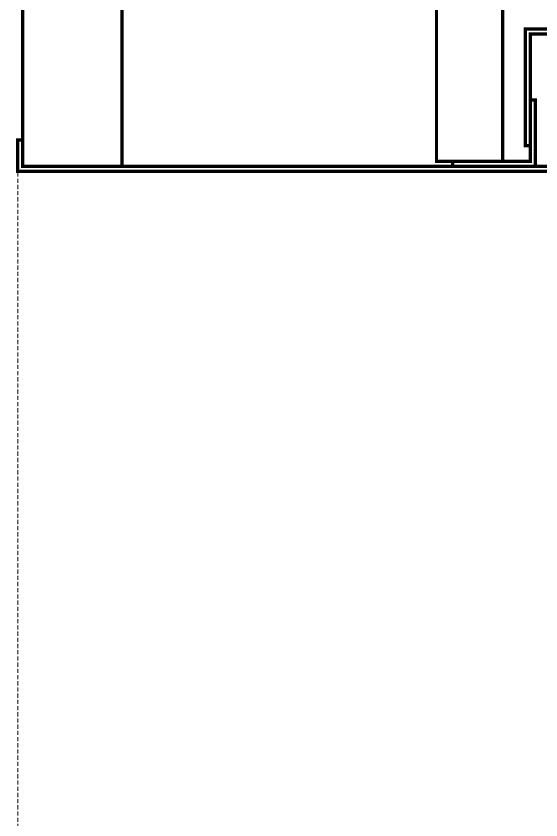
# Model space of a CAD drawing. Extents: x -1457 to 23780, y -2071 to 4205.
# Drawn here: x 7067.1 to 7098.81, y 822.17 to 870.75 of the extents above; entities that cross this region are included whole.
import ezdxf

# ---------------------------------------------------------------- set-up
doc = ezdxf.new("R2010")
doc.units = 0
doc.header["$MEASUREMENT"] = 0
doc.linetypes.add('HIDDEN', pattern=[0.375, 0.25, -0.125])
doc.layers.add('M-TEFRIS2-015', color=129, linetype='Continuous', lineweight=9)

msp = doc.modelspace()

# ---------------------------------------------------------------- linework, layer by layer
at = {"layer": 'M-TEFRIS2-015', "linetype": 'HIDDEN', "lineweight": 0}
msp.add_line((7067.2, 861.676), (7067.2, 284.7), dxfattribs=at)
at = {"layer": 'M-TEFRIS2-015', "linetype": 'HIDDEN', "lineweight": 0, "const_width": 0.2}
for points in [[(7067.5, 861.676), (7067.5, 861.676), (7067.5, 2865), (10767.5, 2865), (10767.493, 1989.751)], [(7073.5, 861.676), (7073.5, 2859), (10761.5, 2859), (10761.5, 1989.751)], [(7096.5, 861.976), (7096.5, 1456.63)], [(7098.174, 861.976), (7092.5, 861.976), (7092.5, 1450)]]:
    msp.add_lwpolyline(points, dxfattribs=at)
for points in [[(7097.874, 862.917), (7098.174, 862.917), (7098.174, 869.676), (7109.59, 869.676), (7109.59, 869.976), (7097.874, 869.976)], [(7098.474, 861.676), (7098.474, 865.676), (7098.174, 865.676), (7098.174, 861.976), (7093.474, 861.976), (7093.474, 861.676), (7098.474, 861.676)], [(7067.2, 863.265), (7067.2, 861.376), (7103.145, 861.376), (7103.145, 861.676), (7067.5, 861.676), (7067.5, 863.265)]]:
    msp.add_lwpolyline(points, close=True, dxfattribs=at)

doc.saveas('drawing.dxf')
